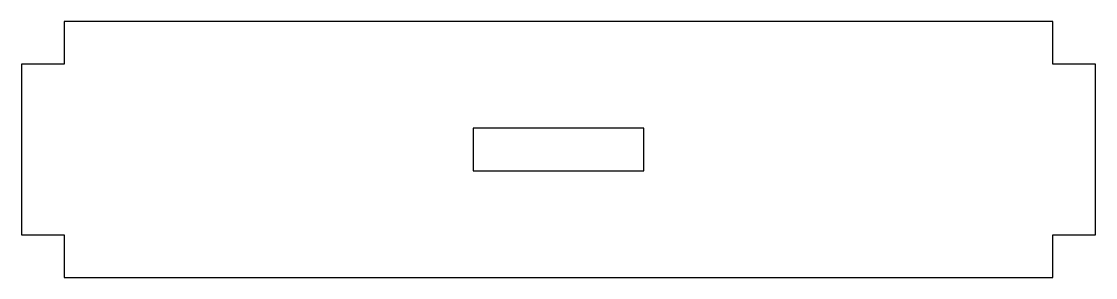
# Model space of a CAD drawing. Header units: millimetres. Extents: x -26 to 100, y -17 to 13.
import ezdxf

# ---------------------------------------------------------------- set-up
doc = ezdxf.new("R2010")
doc.units = ezdxf.units.MM

msp = doc.modelspace()

# ---------------------------------------------------------------- linework, layer by layer
at = {"color": 7, "linetype": 'Continuous', "lineweight": 25}
for p, q in [((-20.91, 13.31), (-20.91, 8.31)), ((95.09, 13.31), (-20.91, 13.31)), ((95.09, 8.31), (95.09, 13.31)), ((-25.91, 8.31), (-25.91, -11.69)), ((-20.91, 8.31), (-25.91, 8.31)), ((100.09, 8.31), (95.09, 8.31)), ((100.09, -11.69), (100.09, 8.31)), ((27.09, 0.81), (27.09, -4.19)), ((47.09, 0.81), (27.09, 0.81)), ((47.09, -4.19), (47.09, 0.81)), ((27.09, -4.19), (47.09, -4.19)), ((-25.91, -11.69), (-20.91, -11.69)), ((-20.91, -11.69), (-20.91, -16.69)), ((95.09, -11.69), (100.09, -11.69)), ((95.09, -16.69), (95.09, -11.69)), ((-20.91, -16.69), (95.09, -16.69))]:
    msp.add_line(p, q, dxfattribs=at)

doc.saveas('drawing.dxf')
